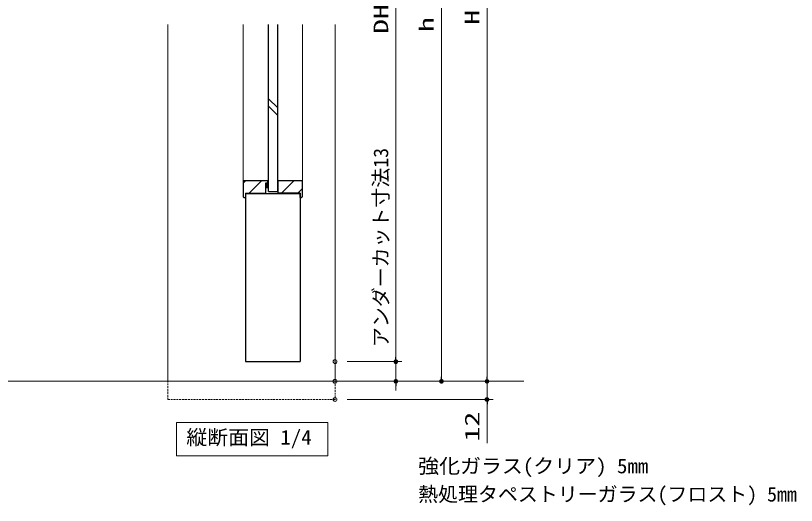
# Model space of a CAD drawing. Units: millimetres, scale not verified. Extents: x -1306 to 1306, y -607 to 607.
# Drawn here: x -780 to -266, y -137 to 186 of the extents above; entities that cross this region are included whole.
import ezdxf
from ezdxf.enums import TextEntityAlignment as Align

# ---------------------------------------------------------------- set-up
doc = ezdxf.new("R2010")
doc.units = ezdxf.units.MM
doc.header["$LTSCALE"] = 5
doc.header["$PDMODE"] = 32
doc.header["$PDSIZE"] = 2.5
doc.linetypes.add('USER2', pattern=[0.375, 0.25, -0.125])
for name, color, linetype, lineweight in [('0-1_線(黄)', 2, 'Continuous', 15), ('0-A_点線(黄)', 2, 'USER2', 15), ('0-B_点線(水)', 6, 'USER2', 9), ('0-D_線(白)', 7, 'Continuous', 30), ('1-0_線(水)', 4, 'Continuous', 9), ('1-1_寸法線', 3, 'Continuous', 13), ('1-2_ハッチング', 6, 'Continuous', 9), ('1-4_DEFPOINTS', 7, 'Continuous', 5), ('1-5_0', 3, 'Continuous', 25)]:
    doc.layers.add(name, color=color, linetype=linetype, lineweight=lineweight)
doc.styles.add('ＭＳ ゴシック', font='')
doc.styles.get('ＭＳ ゴシック').set_extended_font_data('MS Gothic')

# ---------------------------------------------------------------- blocks, each defined once
blk = doc.blocks.new('_DOT')
at = {"layer": '1-5_0'}
blk.add_line((-2.5, 0), (-5, 0), dxfattribs=at)
for points in [[(0, 0), (-2.5, 0), (-2.48, 0.313)], [(0, 0), (-2.48, -0.313), (-2.5, 0)], [(0, 0), (-2.48, 0.313), (-2.421, 0.622)], [(0, 0), (-2.421, -0.622), (-2.48, -0.313)], [(0, 0), (-2.421, 0.622), (-2.324, 0.92)], [(0, 0), (-2.324, -0.92), (-2.421, -0.622)], [(0, 0), (-2.324, 0.92), (-2.191, 1.204)], [(0, 0), (-2.191, -1.204), (-2.324, -0.92)], [(0, 0), (-2.191, 1.204), (-2.023, 1.469)], [(0, 0), (-2.023, -1.469), (-2.191, -1.204)], [(0, 0), (-2.023, 1.469), (-1.822, 1.711)], [(0, 0), (-1.822, -1.711), (-2.023, -1.469)], [(0, 0), (-1.822, 1.711), (-1.594, 1.926)], [(0, 0), (-1.594, -1.926), (-1.822, -1.711)], [(0, 0), (-1.594, 1.926), (-1.34, 2.111)], [(0, 0), (-1.34, -2.111), (-1.594, -1.926)], [(0, 0), (-1.34, 2.111), (-1.064, 2.262)], [(0, 0), (-1.064, -2.262), (-1.34, -2.111)], [(0, 0), (-1.064, 2.262), (-0.773, 2.378)], [(0, 0), (-0.773, -2.378), (-1.064, -2.262)], [(0, 0), (-0.773, 2.378), (-0.468, 2.456)], [(0, 0), (-0.468, -2.456), (-0.773, -2.378)], [(0, 0), (-0.468, 2.456), (-0.157, 2.495)], [(0, 0), (-0.157, -2.495), (-0.468, -2.456)], [(0, 0), (-0.157, 2.495), (0.157, 2.495)], [(0, 0), (0.157, -2.495), (-0.157, -2.495)], [(0, 0), (0.157, 2.495), (0.468, 2.456)], [(0, 0), (0.468, 2.456), (0.773, 2.378)], [(0, 0), (0.773, 2.378), (1.064, 2.262)], [(0, 0), (1.064, 2.262), (1.34, 2.111)], [(0, 0), (1.34, 2.111), (1.594, 1.926)], [(0, 0), (1.594, 1.926), (1.822, 1.711)], [(0, 0), (1.822, 1.711), (2.023, 1.469)], [(0, 0), (2.023, 1.469), (2.191, 1.204)], [(0, 0), (2.191, 1.204), (2.324, 0.92)], [(0, 0), (2.324, 0.92), (2.421, 0.622)], [(0, 0), (2.421, 0.622), (2.48, 0.313)], [(0, 0), (2.48, 0.313), (2.5, 0)], [(0, 0), (0.468, -2.456), (0.157, -2.495)], [(0, 0), (0.773, -2.378), (0.468, -2.456)], [(0, 0), (1.064, -2.262), (0.773, -2.378)], [(0, 0), (1.34, -2.111), (1.064, -2.262)], [(0, 0), (1.594, -1.926), (1.34, -2.111)], [(0, 0), (1.822, -1.711), (1.594, -1.926)], [(0, 0), (2.023, -1.469), (1.822, -1.711)], [(0, 0), (2.191, -1.204), (2.023, -1.469)], [(0, 0), (2.324, -0.92), (2.191, -1.204)], [(0, 0), (2.421, -0.622), (2.324, -0.92)], [(0, 0), (2.48, -0.313), (2.421, -0.622)], [(0, 0), (2.5, 0), (2.48, -0.313)]]:
    blk.add_solid(points, dxfattribs=at)

msp = doc.modelspace()

# ---------------------------------------------------------------- linework, layer by layer
at = {"layer": '0-1_線(黄)'}
msp.add_line((-1221.227, -55.244), (-445.433, -55.244), dxfattribs=at)
msp.add_lwpolyline([(-673.897, -82.441), (-574.313, -82.441), (-574.313, -104.276), (-673.897, -104.276)], close=True, dxfattribs=at)
at = {"layer": '0-A_点線(黄)'}
msp.add_lwpolyline([(-569.609, -55.244), (-569.609, -67.244), (-679.609, -67.244), (-679.609, -55.244)], dxfattribs=at)
at = {"layer": '0-B_点線(水)'}
for p, q in [((-615.409, 74.887), (-613.309, 74.887)), ((-615.409, 74.262), (-613.309, 74.262)), ((-615.409, 73.637), (-613.309, 73.637)), ((-615.409, 73.012), (-613.309, 73.012)), ((-615.409, 72.387), (-613.309, 72.387))]:
    msp.add_line(p, q, dxfattribs=at)
at = {"layer": '0-D_線(白)'}
for p, q in [((-613.309, 69.753), (-613.309, 179.758)), ((-613.909, 75.253), (-615.409, 75.253)), ((-615.409, 75.253), (-615.409, 68.753)), ((-628.609, 68.753), (-628.609, -42.244)), ((-628.609, 68.753), (-615.409, 68.753)), ((-628.609, 68.503), (-592.609, 68.503)), ((-592.609, 68.753), (-592.609, -42.244)), ((-630.109, 66.253), (-629.609, 65.753)), ((-629.609, 65.753), (-628.609, 65.753)), ((-592.609, 65.753), (-591.609, 65.753)), ((-591.109, 66.253), (-591.609, 65.753)), ((-628.609, -42.244), (-592.609, -42.244))]:
    msp.add_line(p, q, dxfattribs=at)
for points in [[(-613.309, 69.753), (-607.309, 69.753), (-607.309, 179.758)], [(-613.909, 75.253), (-613.909, 76.753), (-630.109, 76.753), (-630.109, 66.253)], [(-613.909, 75.253), (-615.409, 75.253), (-615.409, 72.253)], [(-591.109, 66.253), (-591.109, 76.753), (-607.309, 76.753), (-607.309, 68.753)], [(-592.609, 65.753), (-592.609, 68.753), (-607.309, 68.753)]]:
    msp.add_lwpolyline(points, dxfattribs=at)
at = {"layer": '1-0_線(水)'}
for p, q in [((-679.609, 179.736), (-679.609, -55.244)), ((-630.109, 76.753), (-630.109, 179.758)), ((-591.109, 76.753), (-591.109, 179.758)), ((-569.609, 179.736), (-569.609, -55.244)), ((-607.309, 124.883), (-613.309, 130.883)), ((-607.309, 119.883), (-613.309, 125.883)), ((-615.409, 72.253), (-613.309, 72.253)), ((-613.909, 75.253), (-613.309, 75.253)), ((-628.609, -42.244), (-592.609, -42.244))]:
    msp.add_line(p, q, dxfattribs=at)
at = {"layer": '1-1_寸法線'}
for p, q in [((-469.609, -52.244), (-469.609, 421.756)), ((-529.609, 406.756), (-529.609, -39.244)), ((-499.609, 410.756), (-499.609, -52.244)), ((-529.609, -39.244), (-529.609, 97.375)), ((-561.609, -42.244), (-525.609, -42.244)), ((-561.609, -42.244), (-525.609, -42.244)), ((-529.609, -55.244), (-529.609, -42.244)), ((-469.609, -52.244), (-469.609, -49.244)), ((-561.609, -55.244), (-525.609, -55.244)), ((-561.609, -55.244), (-465.609, -55.244)), ((-561.609, -55.244), (-495.609, -55.244)), ((-561.609, -55.244), (-465.609, -55.244)), ((-469.609, -55.244), (-469.609, -67.244)), ((-529.609, -58.244), (-529.609, -61.244)), ((-561.609, -67.244), (-465.609, -67.244)), ((-469.609, -70.244), (-469.609, -96.006))]:
    msp.add_line(p, q, dxfattribs=at)
at = {"layer": '1-2_ハッチング'}
for p, q in [((-630.109, 75.271), (-628.627, 76.753)), ((-626.021, 68.753), (-618.021, 76.753)), ((-604.808, 68.753), (-596.808, 76.753)), ((-615.414, 68.753), (-615.409, 68.758)), ((-594.201, 68.753), (-591.109, 71.845)), ((-629.021, 65.753), (-628.609, 66.165))]:
    msp.add_line(p, q, dxfattribs=at)
at = {"layer": '1-4_DEFPOINTS'}
for p in [(-569.609, -42.244), (-529.609, -42.244), (-529.609, -42.244), (-569.609, -55.244), (-499.609, -55.244), (-569.609, -67.244), (-469.609, -67.244)]:
    msp.add_point(p, dxfattribs=at)

# ---------------------------------------------------------------- block references
at = {"layer": '1-1_寸法線', "xscale": 0.6, "yscale": 0.6}
for p, rotation in [((-529.609, -42.244), 270), ((-529.609, -42.244), 270), ((-529.609, -55.244), 90), ((-499.609, -55.244), 270), ((-469.609, -55.244), 270), ((-469.609, -55.244), 270), ((-469.609, -67.244), 90)]:
    msp.add_blockref('_DOT', p, dxfattribs=dict(at, rotation=rotation))

# ---------------------------------------------------------------- texts
at = {"layer": '0-1_線(黄)', "style": 'ＭＳ ゴシック', "width": 1.05}
msp.add_text('縦断面図 1/4', height=9.604, dxfattribs=at).set_placement((-667.475, -99.819), align=Align.BOTTOM_LEFT)
at = {"layer": '1-1_寸法線', "style": 'ＭＳ ゴシック', "width": 1.5}
for s, p in [('DH', (-531.758, 173.518)), ('H', (-471.758, 179.518)), ('h', (-501.758, 174.732)), ('12', (-471.758, -94.863))]:
    msp.add_text(s, height=9.604, rotation=90, dxfattribs=at).set_placement(p, align=Align.BOTTOM_LEFT)
at = {"layer": '1-1_寸法線', "style": 'ＭＳ ゴシック'}
msp.add_text('アンダーカット寸法13', height=9.621, rotation=90, dxfattribs=at).set_placement((-531.758, -32.727), align=Align.BOTTOM_LEFT)
at = {"layer": '1-1_寸法線', "style": 'ＭＳ ゴシック', "width": 1.05}
msp.add_text('強化ガラス(クリア) 5mm', height=9.621, dxfattribs=at).set_placement((-514.925, -118.697), align=Align.BOTTOM_LEFT)
at = {"layer": '1-1_寸法線', "style": 'ＭＳ ゴシック'}
msp.add_text('熱処理タペストリーガラス(フロスト) 5mm', height=9.621, dxfattribs=at).set_placement((-514.925, -137.269), align=Align.BOTTOM_LEFT)

doc.saveas('drawing.dxf')
